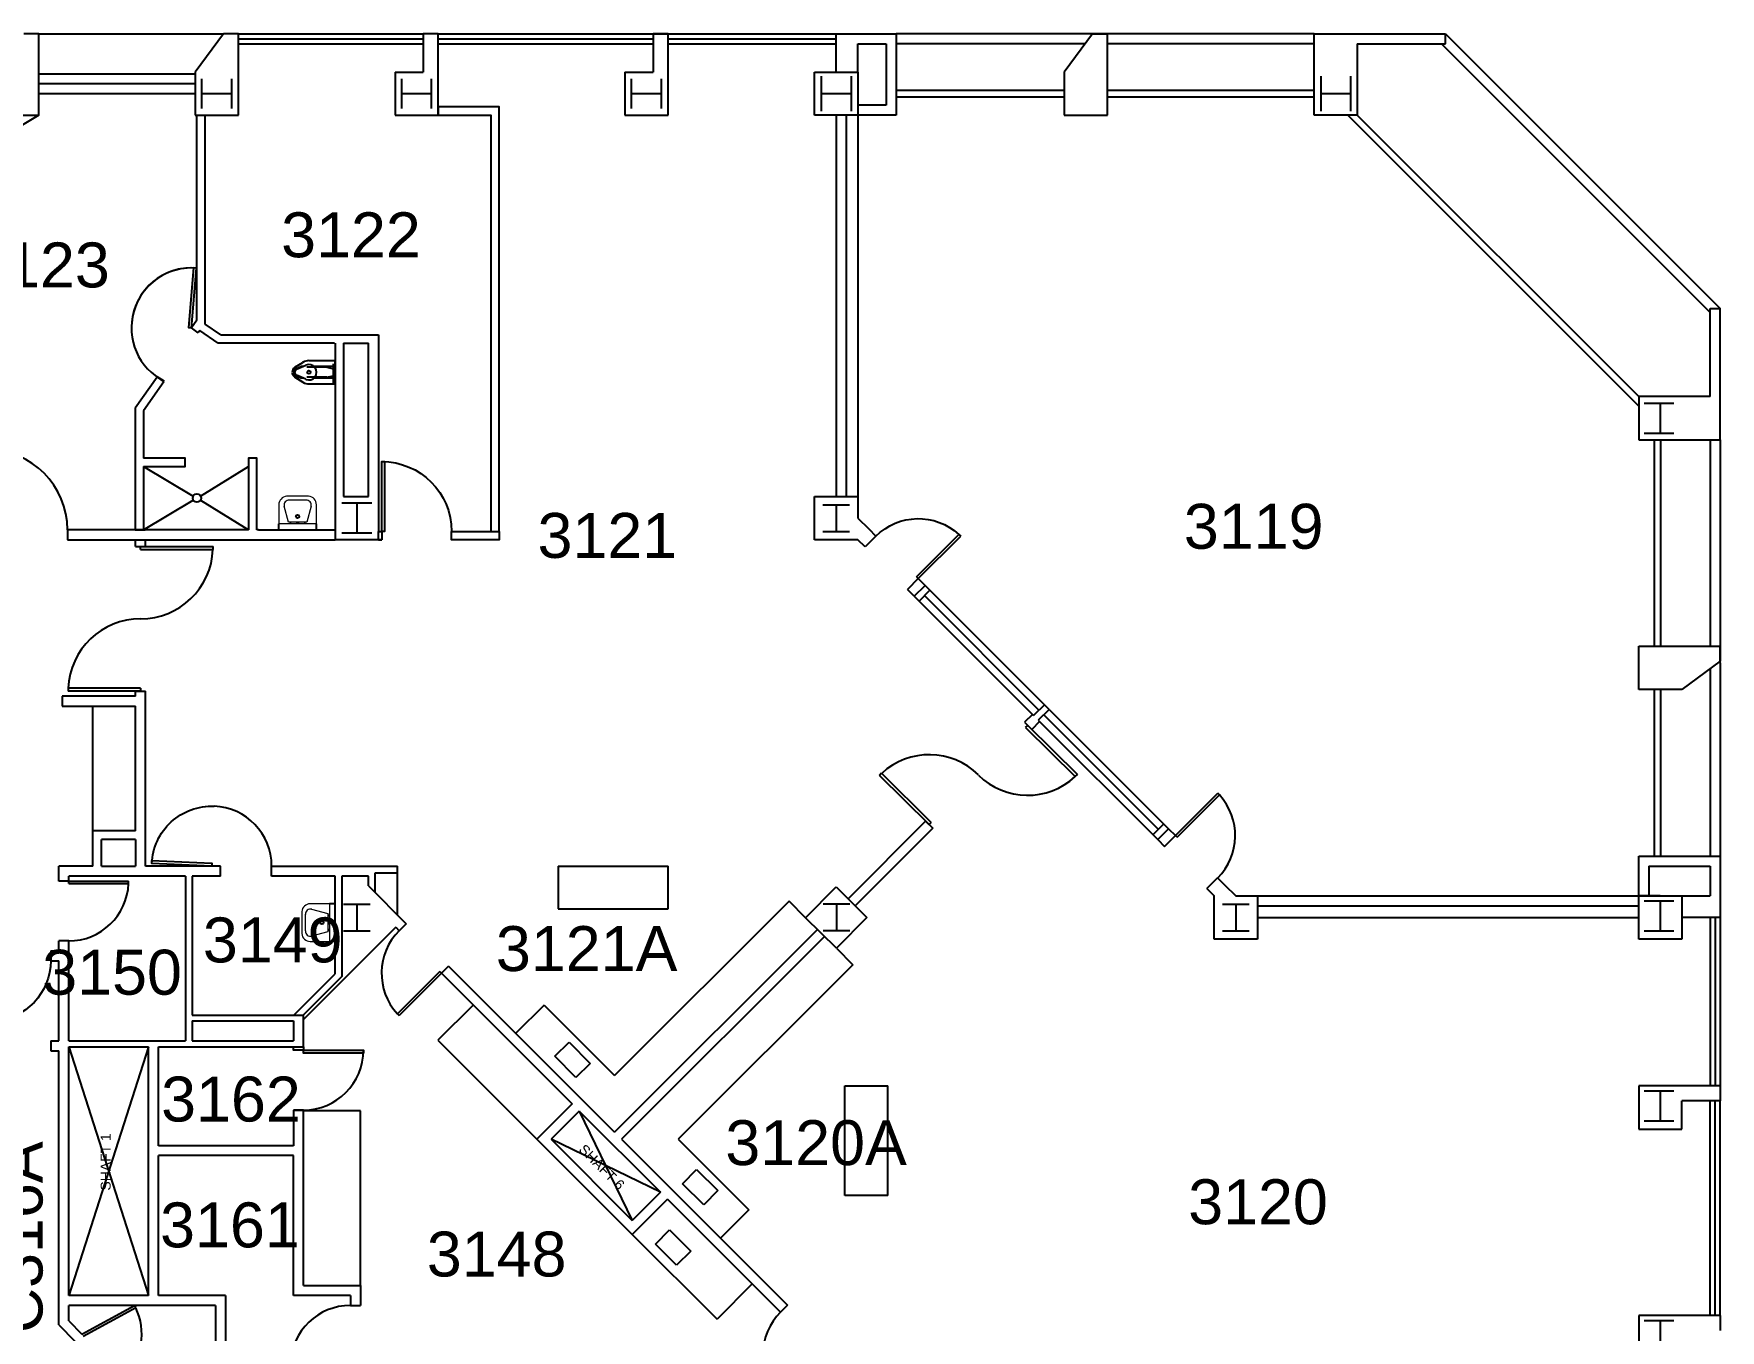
# Model space of a CAD drawing. Header units: inches. Extents: x -255 to 5932, y -1112 to 3109.
# Drawn here: x 4194 to 5208, y 2175 to 2954 of the extents above; entities that cross this region are included whole.
import ezdxf

# ---------------------------------------------------------------- set-up
doc = ezdxf.new("R2010")
doc.units = ezdxf.units.IN
doc.header["$LTSCALE"] = 48
doc.header["$MEASUREMENT"] = 0
doc.linetypes.add('HIDDEN', pattern=[0.375, 0.25, -0.125])
doc.layers.get('0').update_dxf_attribs({"linetype": 'CONTINUOUS'})
for name, color, linetype in [('A-ANNO-RNUM', 4, 'CONTINUOUS'), ('A-ANNO-TEXT', 4, 'CONTINUOUS'), ('A-DOOR', 2, 'CONTINUOUS'), ('A-Door-New', 2, 'CONTINUOUS'), ('A-DOOR-REFERENCE', 2, 'CONTINUOUS'), ('A-FLOR-CASE', 3, 'CONTINUOUS'), ('A-Flor-Case-Rebuild', 5, 'CONTINUOUS'), ('A-Flor-Fixt-New', 2, 'CONTINUOUS'), ('A-FLOR-HRAL', 1, 'CONTINUOUS'), ('A-FLOR-PFIX', 2, 'CONTINUOUS'), ('A-GLAZ', 2, 'CONTINUOUS'), ('A-GLAZ-SILL', 1, 'CONTINUOUS'), ('A-ROOF-MED', 3, 'CONTINUOUS'), ('A-ROOF-THIN', 1, 'CONTINUOUS'), ('A-SHAFT', 1, 'CONTINUOUS'), ('A-WALL-FULL', 6, 'CONTINUOUS'), ('A-Wall-New', 5, 'CONTINUOUS'), ('S-COLS', 5, 'CONTINUOUS')]:
    doc.layers.add(name, color=color, linetype=linetype)
doc.layers.get('0').freeze()
doc.styles.add('ARIAL', font='arial.ttf')

# ---------------------------------------------------------------- blocks, each defined once
blk = doc.blocks.new('DOOR36')
for p, q in [((-1.48, 0), (0, 0)), ((-1.48, 0), (-1.48, -36)), ((0, 0), (0, -36)), ((-1.48, -36), (0, -36))]:
    blk.add_line(p, q)
blk.add_arc((0, 0), 36, 180, 267.64009)
blk = doc.blocks.new('*U34')
for p, q in [((0, 0), (0, 0)), ((-36, 0), (-36, 0))]:
    blk.add_line(p, q)
blk.add_lwpolyline([(0, 0), (0, 36), (-1.75, 36), (-1.75, 0)], close=True)
blk.add_arc((0, 0), 36, 90, 180)
blk = doc.blocks.new('*U32')
for p, q in [((0, 0), (0, -6)), ((48, 0), (48, -6))]:
    blk.add_line(p, q)
blk.add_lwpolyline([(0, 0), (0, 48), (1.75, 48), (1.75, 0)], close=True)
blk.add_arc((0, 0), 48, 0, 90)
blk = doc.blocks.new('*U33')
for p, q in [((0, 0), (0, 0)), ((42, 0), (42, 0))]:
    blk.add_line(p, q)
blk.add_lwpolyline([(0, 0), (0, -42), (1.75, -42), (1.75, 0)], close=True)
blk.add_arc((0, 0), 42, 270, 0)
blk = doc.blocks.new('ASETWS-1490-FM_Toilet-Willoughby-1490-ASETWS-FM-BS-HC - Plan')
for p, q in [((-3, 24.2), (-6, 19.3)), ((-6, 19.3), (-3, 24.2)), ((-4.2, 17.6), (-1.8, 23.1)), ((-4.2, 17.6), (-1.8, 23.1)), ((1.8, 23.1), (4.2, 17.6)), ((1.8, 23.1), (4.2, 17.6)), ((3, 24.2), (5.9, 19.4)), ((-7, 15.7), (-7, 0)), ((7, 15.7), (7, 0)), ((-7, 0), (7, 0)), ((7, 0), (-7, 0))]:
    blk.add_line(p, q)
at = {"linetype": 'HIDDEN'}
for p, q in [((-3.5, 20.5), (-2.3, 23.3)), ((-3.5, 1), (-3.5, 20.5)), ((-3, 5), (-3, 21.6)), ((2.3, 23.3), (3.5, 20.5)), ((3, 5), (3, 21.7)), ((3.5, 1), (3.5, 20.5)), ((-7, 1), (7, 1)), ((-3, 5), (-2.1, 1)), ((3, 5), (2.1, 1))]:
    blk.add_line(p, q, dxfattribs=at)
blk.add_circle((0, 15.7), 1)
for centre, radius, start, end in [((-0.1, 22.4), 3.37, 88.6512, 147.9309), ((0, 22.3), 2, 23.1467, 156.8533), ((0, 22.3), 2.02, 90.3305, 156.5228), ((-0.1, 22), 3.79, 35.6453, 88.6512), ((0, 22.3), 1.98, 22.8161, 90.3305), ((0, 15.7), 7, 149.123, 180), ((0, 15.7), 4.63, 156.5228, 23.4772), ((0, 15.7), 4.63, 156.5228, 23.4772), ((0, 15.7), 7, 360, 32.0847), ((0, 15.7), 7, 360, 30.877)]:
    blk.add_arc(centre, radius, start, end)
blk.add_arc((0, 22.3), 2.5, 23.1467, 156.8533, dxfattribs=at)
blk = doc.blocks.new('Rwbl2320-Behavioral Health Lavatory - Plan')
at = {"lineweight": 18}
for p, q in [((-11.3, 15), (-11.3, 3.5)), ((-5.5, 4.5), (-8.1, 14.2)), ((0, 20.1), (-6.6, 20.1)), ((-5, 17.9), (0, 17.9)), ((6.6, 20.1), (0, 20.1)), ((0, 17.9), (5, 17.9)), ((8.1, 14.2), (5.5, 4.5)), ((11.3, 3.5), (11.3, 15)), ((11.3, 3.5), (-11.3, 3.5)), ((11.3, 3.5), (-11.3, 3.5)), ((0, 4.5), (-5.5, 4.5)), ((5.5, 4.5), (0, 4.5))]:
    blk.add_line(p, q, dxfattribs=at)
for p, q in [((-11.3, 0), (-11.3, 3.5)), ((-11.3, 0), (11.3, 0)), ((11.3, 0), (11.3, 3.5))]:
    blk.add_line(p, q)
blk.add_circle((0, 8), 1)
for centre, radius, start, end in [((-6.2, 15), 5.12, 94.2585, 180), ((-5.2, 14.9), 2.96, 85.5394, 195), ((5.2, 14.9), 2.96, 345, 94.4606), ((6.2, 15), 5.13, 0, 85.7415)]:
    blk.add_arc(centre, radius, start, end, dxfattribs=at)
for centre, radius in [((-4.3, 3.5), 0.25), ((0, 3.5), 0.75), ((4.3, 3.5), 0.25)]:
    blk.add_arc(centre, radius, 0, 180)
blk = doc.blocks.new('*U36')
for p, q in [((0, 0), (0, 0)), ((36, 0), (36, 0))]:
    blk.add_line(p, q)
blk.add_lwpolyline([(0, 0), (0, 36), (1.75, 36), (1.75, 0)], close=True)
blk.add_arc((0, 0), 36, 0, 90)
blk = doc.blocks.new('*U35')
for p, q in [((0, 0), (0, 0)), ((36, 0), (36, 0))]:
    blk.add_line(p, q)
blk.add_lwpolyline([(0, 0), (0, -36), (1.75, -36), (1.75, 0)], close=True)
blk.add_arc((0, 0), 36, 270, 0)

msp = doc.modelspace()

# ---------------------------------------------------------------- linework, layer by layer
at = {"layer": 'A-DOOR'}
msp.add_arc((4289.2, 2777.3), 36, 85.135, 242.9896, dxfattribs=at)
at = {"layer": 'A-Door-New'}
msp.add_arc((4301.4, 2454), 36, 0, 87.595, dxfattribs=at)
at = {"layer": 'A-DOOR-REFERENCE'}
for p, q in [((4223.4, 2172.8), (4255.1, 2190)), ((4224.1, 2171.5), (4255.8, 2188.7)), ((4255.8, 2188.7), (4255.1, 2190))]:
    msp.add_line(p, q, dxfattribs=at)
msp.add_arc((4223.4, 2172.8), 36, 315, 26.0696, dxfattribs=at)
at = {"layer": 'A-FLOR-CASE'}
for p, q in [((4230, 2454), (4230, 2550)), ((4509.5, 2454), (4509.5, 2428.2)), ((4509.5, 2454), (4575.5, 2454)), ((4575.5, 2428.2), (4575.5, 2454)), ((4648.2, 2432.9), (4543.4, 2328.1)), ((4658.1, 2422.9), (4648.2, 2432.9)), ((4509.5, 2428.2), (4575.5, 2428.2)), ((4676.6, 2404.6), (4686.4, 2394.7)), ((4686.4, 2394.7), (4581.6, 2289.9)), ((4458.5, 2370.5), (4437.3, 2349.3)), ((4501, 2370.5), (4484, 2353.5)), ((4501, 2370.5), (4543.4, 2328.1)), ((4437.3, 2349.3), (4496.7, 2289.9)), ((4681.7, 2322), (4707.5, 2322)), ((4681.7, 2256), (4681.7, 2322)), ((4707.5, 2256), (4707.5, 2322)), ((4390.7, 2307), (4356.5, 2307)), ((4390.7, 2202), (4390.7, 2307)), ((4581.6, 2289.9), (4624, 2247.5)), ((4707.5, 2256), (4681.7, 2256)), ((4624, 2247.5), (4607, 2230.5)), ((4554, 2232.6), (4604.9, 2181.7)), ((4626.1, 2202.9), (4604.9, 2181.7))]:
    msp.add_line(p, q, dxfattribs=at)
at = {"layer": 'A-Flor-Case-Rebuild'}
msp.add_line((4230, 2475.2), (4230, 2550), dxfattribs=at)
at = {"layer": 'A-Flor-Fixt-New'}
for p, q in [((4260.5, 2694), (4290.3, 2676.2)), ((4294.7, 2676.2), (4323.5, 2694)), ((4260.5, 2656), (4290.3, 2673.8)), ((4294.6, 2673.7), (4323.5, 2656))]:
    msp.add_line(p, q, dxfattribs=at)
msp.add_circle((4292.5, 2675), 2.5, dxfattribs=at)
at = {"layer": 'A-FLOR-HRAL'}
for p, q in [((4712.5, 2920), (4813.5, 2920)), ((4839.5, 2920), (4963.5, 2920)), ((4712.5, 2916), (4813.5, 2916)), ((4839.5, 2916), (4963.5, 2916)), ((4983.8, 2905), (5158.5, 2730.3)), ((4989.5, 2905), (5158.5, 2736)), ((5167.7, 2710), (5167.7, 2586)), ((5171.7, 2710), (5171.7, 2586)), ((5167.7, 2560), (5167.7, 2460)), ((5171.7, 2560), (5171.7, 2460))]:
    msp.add_line(p, q, dxfattribs=at)
at = {"layer": 'A-FLOR-PFIX'}
for p, q in [((4507.5, 2339.7), (4516.1, 2348.2)), ((4516.1, 2348.2), (4528.7, 2335.3)), ((4520.2, 2326.9), (4507.5, 2339.7)), ((4528.7, 2335.3), (4520.2, 2326.9)), ((4584.1, 2263.1), (4592.5, 2271.7)), ((4592.5, 2271.7), (4605.3, 2259)), ((4596.9, 2250.5), (4584.1, 2263.1)), ((4605.3, 2259), (4596.9, 2250.5)), ((4567.9, 2226.9), (4576.4, 2235.4)), ((4576.4, 2235.4), (4589.1, 2222.6)), ((4580.6, 2214.2), (4567.9, 2226.9)), ((4589.1, 2222.6), (4580.6, 2214.2))]:
    msp.add_line(p, q, dxfattribs=at)
at = {"layer": 'A-GLAZ'}
for p, q in [((4317.5, 2951), (4428.5, 2951)), ((4437.5, 2951), (4566.5, 2951)), ((4575.5, 2951), (4676.5, 2951)), ((4197.5, 2924), (4291.5, 2924)), ((4682.5, 2905), (4682.5, 2676)), ((4729.5, 2616.5), (4798.3, 2547.7)), ((4801.2, 2544.8), (4870, 2476)), ((4929.5, 2430), (5158.5, 2430)), ((5204.5, 2423), (5204.5, 2322)), ((5204.5, 2184), (5204.5, 2313))]:
    msp.add_line(p, q, dxfattribs=at)
at = {"layer": 'A-GLAZ-SILL'}
for p, q in [((4317.5, 2954), (4428.5, 2954)), ((4317.5, 2948), (4428.5, 2948)), ((4437.5, 2954), (4566.5, 2954)), ((4437.5, 2948), (4566.5, 2948)), ((4575.5, 2954), (4676.5, 2954)), ((4575.5, 2948), (4676.5, 2948)), ((4197.5, 2930), (4291.5, 2930)), ((4197.5, 2918), (4291.5, 2918)), ((4676.5, 2905), (4676.5, 2676)), ((4689.5, 2905), (4689.5, 2676)), ((4723.4, 2616.1), (4729.9, 2622.6)), ((4723.4, 2616.1), (4795.1, 2544.4)), ((4726.3, 2613.2), (4732.8, 2619.7)), ((4729.9, 2622.6), (4801.6, 2550.9)), ((4801.6, 2550.9), (4795.1, 2544.4)), ((4804.4, 2548.1), (4797.9, 2541.6)), ((4804.4, 2548.1), (4876.1, 2476.4)), ((4797.9, 2541.6), (4869.6, 2469.9)), ((4866.7, 2472.8), (4873.2, 2479.3)), ((4869.6, 2469.9), (4876.1, 2476.4)), ((4929.5, 2436), (5158.5, 2436)), ((4929.5, 2423), (5158.5, 2423)), ((5201.5, 2423), (5201.5, 2322)), ((5207.5, 2427), (5207.5, 2322)), ((5201.5, 2184), (5201.5, 2313)), ((5207.5, 2184), (5207.5, 2313))]:
    msp.add_line(p, q, dxfattribs=at)
at = {"layer": 'A-ROOF-MED'}
for p, q in [((4830.5, 2954), (4712.5, 2954)), ((4963.5, 2954), (4839.5, 2954)), ((5042.5, 2954), (5207.5, 2789)), ((5207.5, 2710), (5207.5, 2586)), ((5207.5, 2576), (5207.5, 2460))]:
    msp.add_line(p, q, dxfattribs=at)
at = {"layer": 'A-ROOF-THIN'}
for p, q in [((4826.1, 2948), (4712.5, 2948)), ((4963.5, 2948), (4839.5, 2948)), ((5040, 2948), (5201.5, 2786.5)), ((5201.5, 2710), (5201.5, 2586)), ((5201.5, 2572.6), (5201.5, 2460))]:
    msp.add_line(p, q, dxfattribs=at)
at = {"layer": 'A-SHAFT'}
for p, q in [((4263.5, 2345.4), (4215.5, 2196)), ((4215.5, 2345.4), (4263.5, 2196)), ((4522.2, 2306.8), (4554, 2241.1)), ((4571, 2258.1), (4505.2, 2289.9))]:
    msp.add_line(p, q, dxfattribs=at)
at = {"layer": 'A-WALL-FULL'}
for p, q in [((4197.5, 2954), (4188.5, 2954)), ((4197.5, 2954), (4308.5, 2954)), ((4197.5, 2905), (4197.5, 2954)), ((4308.5, 2954), (4291.5, 2931)), ((4317.5, 2954), (4308.5, 2954)), ((4317.5, 2905), (4317.5, 2954)), ((4437.5, 2954), (4428.5, 2954)), ((4428.5, 2954), (4428.5, 2931)), ((4437.5, 2954), (4428.5, 2954)), ((4437.5, 2905), (4437.5, 2954)), ((4566.5, 2954), (4575.5, 2954)), ((4566.5, 2954), (4566.5, 2931)), ((4575.5, 2954), (4566.5, 2954)), ((4575.5, 2905), (4575.5, 2954)), ((4676.5, 2954), (4712.5, 2954)), ((4676.5, 2931), (4676.5, 2954)), ((4689.5, 2948), (4706.5, 2948)), ((4689.5, 2931), (4689.5, 2948)), ((4706.5, 2948), (4706.5, 2911)), ((4712.5, 2954), (4712.5, 2905)), ((4830.5, 2954), (4813.5, 2931)), ((4839.5, 2954), (4830.5, 2954)), ((4830.5, 2954), (4839.5, 2954)), ((4839.5, 2905), (4839.5, 2954)), ((4963.5, 2905), (4963.5, 2954)), ((4963.5, 2954), (5042.5, 2954)), ((4989.5, 2948), (5042.5, 2948)), ((4989.5, 2948), (4989.5, 2905)), ((5042.5, 2948), (5042.5, 2954)), ((4291.5, 2931), (4291.5, 2905)), ((4411.5, 2931), (4428.5, 2931)), ((4411.5, 2931), (4411.5, 2905)), ((4549.5, 2931), (4566.5, 2931)), ((4549.5, 2931), (4549.5, 2905)), ((4663.5, 2931), (4689.5, 2931)), ((4663.5, 2905), (4663.5, 2931)), ((4689.5, 2931), (4689.5, 2905)), ((4813.5, 2931), (4813.5, 2905)), ((4706.5, 2911), (4689.5, 2911)), ((4197.5, 2905), (4141.5, 2871.5)), ((4171.5, 2905), (4197.5, 2905)), ((4291.5, 2905), (4317.5, 2905)), ((4292.5, 2782), (4292.5, 2905)), ((4297.5, 2779.6), (4297.5, 2905)), ((4411.5, 2905), (4437.5, 2905)), ((4549.5, 2905), (4575.5, 2905)), ((4689.5, 2905), (4663.5, 2905)), ((4712.5, 2905), (4689.5, 2905)), ((4813.5, 2905), (4839.5, 2905)), ((4989.5, 2905), (4963.5, 2905)), ((5201.5, 2789), (5207.5, 2789)), ((5201.5, 2736), (5201.5, 2789)), ((5207.5, 2710), (5207.5, 2789)), ((4292.5, 2782), (4289.2, 2777.3)), ((4293.3, 2774.4), (4289.2, 2777.3)), ((4294.3, 2775.8), (4293.3, 2774.4)), ((4305.3, 2768.1), (4294.3, 2775.8)), ((4306.9, 2773.1), (4297.5, 2779.6)), ((4375.1, 2768.1), (4305.3, 2768.1)), ((4306.9, 2773.1), (4401.5, 2773.1)), ((4375.5, 2768.1), (4375.5, 2650)), ((4380.5, 2768.1), (4380.5, 2676)), ((4380.5, 2768.1), (4395.5, 2768.1)), ((4395.5, 2676), (4395.5, 2768.1)), ((4401.5, 2773.1), (4401.5, 2655)), ((4268.6, 2747.7), (4255.5, 2729)), ((4272.7, 2744.8), (4260.5, 2727.5)), ((5158.5, 2736), (5158.5, 2710)), ((5201.5, 2736), (5158.5, 2736)), ((4255.5, 2729), (4255.5, 2656)), ((4260.5, 2727.5), (4260.5, 2699)), ((5158.5, 2710), (5207.5, 2710)), ((4260.5, 2694), (4260.5, 2656)), ((4380.5, 2676), (4395.5, 2676)), ((4663.5, 2650), (4663.5, 2676)), ((4663.5, 2676), (4689.5, 2676)), ((4689.5, 2676), (4689.5, 2663)), ((4214.8, 2656), (4214.8, 2650)), ((4323.5, 2656), (4214.8, 2656)), ((4329.5, 2656), (4328.5, 2656)), ((4329.5, 2656), (4375.5, 2656)), ((4401.5, 2655), (4403.5, 2655)), ((4401.5, 2650), (4401.5, 2655)), ((4403.5, 2655), (4403.5, 2650)), ((4689.5, 2663), (4696, 2656.5)), ((4696, 2656.5), (4700.3, 2652.2)), ((4214.8, 2650), (4375.5, 2650)), ((4255.7, 2646), (4255.7, 2650)), ((4255.7, 2646), (4261.7, 2646)), ((4261.7, 2646), (4261.7, 2650)), ((4401.5, 2650), (4375.5, 2650)), ((4403.5, 2650), (4401.5, 2650)), ((4689.5, 2650), (4663.5, 2650)), ((4693.8, 2645.7), (4689.5, 2650)), ((4725.8, 2626.7), (4729.9, 2622.6)), ((4723.4, 2616.1), (4719.3, 2620.2)), ((4723.4, 2616.1), (4729.9, 2622.6)), ((5158.5, 2586), (5207.5, 2586)), ((5158.5, 2560), (5158.5, 2586)), ((5207.5, 2586), (5207.5, 2577)), ((5207.5, 2577), (5207.5, 2586)), ((5207.5, 2576), (5207.5, 2586)), ((5207.5, 2577), (5184.5, 2560)), ((4211.5, 2556), (4211.5, 2550)), ((4255.7, 2556), (4211.5, 2556)), ((4255.7, 2556), (4255.7, 2559)), ((4255.7, 2559), (4261.7, 2559)), ((4261.7, 2454), (4261.7, 2559)), ((5184.5, 2560), (5158.5, 2560)), ((4211.5, 2550), (4255.7, 2550)), ((4255.7, 2475.2), (4255.7, 2550)), ((4794.4, 2545.1), (4789.6, 2540.4)), ((4795.1, 2544.4), (4794.4, 2545.1)), ((4801.6, 2550.9), (4795.1, 2544.4)), ((4804.4, 2548.1), (4797.9, 2541.6)), ((4804.4, 2548.1), (4801.6, 2550.9)), ((4789.6, 2540.4), (4793.9, 2536.1)), ((4798.6, 2540.9), (4793.9, 2536.1)), ((4797.9, 2541.6), (4798.6, 2540.9)), ((4230, 2454), (4230, 2475.2)), ((4255.7, 2475.2), (4230, 2475.2)), ((4730.2, 2481), (4683.6, 2434.3)), ((4734.5, 2476.8), (4687.8, 2430.1)), ((4730.2, 2481), (4734.5, 2476.8)), ((4869.6, 2469.9), (4876.1, 2476.4)), ((4873.7, 2465.8), (4880.2, 2472.3)), ((4876.1, 2476.4), (4880.2, 2472.3)), ((4235.2, 2454), (4235.2, 2470)), ((4255.7, 2470), (4235.2, 2470)), ((4255.7, 2470), (4255.7, 2454)), ((4869.6, 2469.9), (4873.7, 2465.8)), ((4209.5, 2445), (4209.5, 2454)), ((4230, 2454), (4209.5, 2454)), ((4235.2, 2454), (4255.7, 2454)), ((4306.7, 2454), (4261.7, 2454)), ((4306.7, 2448), (4306.7, 2454)), ((4337.4, 2454), (4412.9, 2454)), ((4337.4, 2448), (4337.4, 2454)), ((4412.9, 2424.6), (4412.9, 2454)), ((5158.5, 2460), (5207.5, 2460)), ((5158.5, 2423), (5158.5, 2460)), ((5164.5, 2454), (5164.5, 2436)), ((5164.5, 2454), (5201.5, 2454)), ((5201.5, 2454), (5201.5, 2436)), ((5207.5, 2460), (5207.5, 2423)), ((4215.5, 2445), (4209.5, 2445)), ((4215.5, 2445), (4215.5, 2448)), ((4285.7, 2448), (4215.5, 2448)), ((4285.7, 2448), (4285.7, 2348.9)), ((4306.7, 2448), (4289.7, 2448)), ((4289.7, 2448), (4289.7, 2364.4)), ((4375.6, 2448), (4337.4, 2448)), ((4375.6, 2389.3), (4375.6, 2448)), ((4395.5, 2448), (4379.6, 2448)), ((4379.6, 2448), (4379.6, 2387.6)), ((4395.5, 2442), (4395.5, 2448)), ((4395.5, 2442), (4418.2, 2419.3)), ((4399.5, 2438), (4399.5, 2450)), ((4399.5, 2450), (4412.9, 2450)), ((4899.1, 2440.4), (4905.6, 2446.9)), ((4905.6, 2446.9), (4910, 2442.5)), ((4910, 2442.5), (4916.5, 2436)), ((4899.1, 2440.4), (4903.5, 2436)), ((4903.5, 2410), (4903.5, 2436)), ((4916.5, 2436), (4929.5, 2436)), ((4929.5, 2436), (4929.5, 2410)), ((5158.5, 2436), (5184.5, 2436)), ((5158.5, 2410), (5158.5, 2436)), ((5184.5, 2436), (5201.5, 2436)), ((5184.5, 2436), (5184.5, 2410)), ((5207.5, 2423), (5184.5, 2423)), ((4411.9, 2417.2), (4356.5, 2361.8)), ((4411.9, 2417.2), (4414, 2415)), ((4418.2, 2419.3), (4414, 2415)), ((4665.2, 2415.9), (4543.4, 2294.1)), ((4669.4, 2411.7), (4547.6, 2289.9)), ((4204.7, 2403), (4209.5, 2403)), ((4204.7, 2403), (4204.7, 2397)), ((4209.5, 2403), (4209.5, 2409)), ((4215.5, 2409), (4209.5, 2409)), ((4215.5, 2348.9), (4215.5, 2409)), ((4929.5, 2410), (4903.5, 2410)), ((5184.5, 2410), (5158.5, 2410)), ((4204.7, 2397), (4209.5, 2397)), ((4209.5, 2349), (4209.5, 2397)), ((4443.7, 2393.8), (4439.4, 2389.6)), ((4443.7, 2393.8), (4543.4, 2294.1)), ((4350.7, 2364.4), (4375.6, 2389.3)), ((4379.6, 2387.6), (4356.3, 2364.4)), ((4439.4, 2389.6), (4517.9, 2311.1)), ((4289.7, 2364.4), (4356.5, 2364.4)), ((4289.7, 2360.9), (4350.5, 2360.9)), ((4289.7, 2360.9), (4289.7, 2348.9)), ((4350.5, 2360.9), (4350.5, 2348.9)), ((4356.5, 2345.4), (4356.5, 2364.4)), ((4204.7, 2349), (4209.5, 2349)), ((4204.7, 2349), (4204.7, 2343)), ((4204.7, 2343), (4209.5, 2343)), ((4209.5, 2178.3), (4209.5, 2343)), ((4215.5, 2348.9), (4285.7, 2348.9)), ((4215.5, 2196), (4215.5, 2345.4)), ((4215.5, 2345.4), (4263.5, 2345.4)), ((4263.5, 2196), (4263.5, 2345.4)), ((4269.5, 2286), (4269.5, 2345.4)), ((4269.5, 2345.4), (4350.5, 2345.4)), ((4289.7, 2348.9), (4350.5, 2348.9)), ((5158.5, 2322), (5158.5, 2296)), ((5207.5, 2322), (5158.5, 2322)), ((5207.5, 2322), (5207.5, 2313)), ((4517.9, 2311.1), (4496.7, 2289.9)), ((5207.5, 2313), (5184.5, 2313)), ((5184.5, 2296), (5184.5, 2313)), ((4350.5, 2307.4), (4356.5, 2307.4)), ((4356.5, 2307.4), (4350.5, 2307.4)), ((4350.5, 2307.4), (4350.5, 2286)), ((4356.5, 2286), (4356.5, 2307.4)), ((4522.2, 2306.8), (4505.2, 2289.9)), ((4522.2, 2306.8), (4571, 2258.1)), ((4496.7, 2289.9), (4554, 2232.6)), ((4505.2, 2289.9), (4554, 2241.1)), ((4547.6, 2289.9), (4647.3, 2190.2)), ((5158.5, 2296), (5184.5, 2296)), ((4350.5, 2286), (4269.5, 2286)), ((4350.5, 2280), (4269.5, 2280)), ((4269.5, 2196), (4269.5, 2280)), ((4350.5, 2196), (4350.5, 2280)), ((4356.5, 2202), (4356.5, 2286)), ((4571, 2258.1), (4554, 2241.1)), ((4575.2, 2253.8), (4554, 2232.6)), ((4575.2, 2253.8), (4643.1, 2185.9)), ((4356.5, 2202), (4390.7, 2202)), ((4390.7, 2202), (4390.7, 2190)), ((4263.5, 2196), (4215.5, 2196)), ((4303.7, 2190), (4215.5, 2190)), ((4215.5, 2180.8), (4215.5, 2190)), ((4309.7, 2196), (4269.5, 2196)), ((4303.7, 2190), (4303.7, 2138.5)), ((4309.7, 2196), (4309.7, 2136)), ((4384.7, 2196), (4350.5, 2196)), ((4384.7, 2196), (4384.7, 2190)), ((4384.7, 2190), (4390.7, 2190)), ((4647.3, 2190.2), (4643.1, 2185.9)), ((4209.5, 2178.3), (4219.2, 2168.6)), ((4215.5, 2180.8), (4223.4, 2172.8)), ((5158.5, 2184), (5158.5, 2153)), ((5207.5, 2184), (5158.5, 2184)), ((5207.5, 2184), (5207.5, 2175))]:
    msp.add_line(p, q, dxfattribs=at)
for points in [[(4469, 2655), (4474, 2655), (4474, 2899), (4474, 2905), (4474, 2910), (4437.5, 2910), (4437.5, 2905), (4463.2, 2905), (4469, 2905)], [(4445.5, 2655), (4474, 2655), (4474, 2650), (4445.5, 2650)], [(4356.5, 2343.4), (4350.5, 2343.4), (4350.5, 2345.4), (4356.5, 2345.4)]]:
    msp.add_lwpolyline(points, close=True, dxfattribs=at)
for points in [[(4268.6, 2747.7), (4272.7, 2744.8)], [(4260.5, 2694), (4285.5, 2694), (4285.5, 2699), (4260.5, 2699)], [(4328.5, 2656), (4328.5, 2699), (4323.5, 2699), (4323.5, 2692), (4323.5, 2692), (4323.5, 2656)], [(4700.3, 2652.2), (4693.8, 2645.7)], [(4725.8, 2626.7), (4719.3, 2620.2)]]:
    msp.add_lwpolyline(points, dxfattribs=at)
at = {"layer": 'A-Wall-New'}
for p, q in [((4272.9, 2745.2), (4268.6, 2747.8)), ((4255.5, 2656), (4261.5, 2656)), ((4401.5, 2650), (4403.5, 2650))]:
    msp.add_line(p, q, dxfattribs=at)
at = {"layer": 'S-COLS'}
for p, q in [((4667.5, 2928.5), (4667.5, 2907.5)), ((4685.5, 2928.5), (4685.5, 2907.5)), ((4967.5, 2928.5), (4967.5, 2907.5)), ((4985.5, 2928.5), (4985.5, 2907.5)), ((4295.5, 2909), (4295.5, 2927)), ((4295.5, 2918), (4313.5, 2918)), ((4313.5, 2909), (4313.5, 2927)), ((4415.5, 2909), (4415.5, 2927)), ((4415.5, 2918), (4433.5, 2918)), ((4433.5, 2909), (4433.5, 2927)), ((4553.5, 2909), (4553.5, 2927)), ((4553.5, 2918), (4571.5, 2918)), ((4571.5, 2909), (4571.5, 2927)), ((4667.5, 2918), (4685.5, 2918)), ((4967.5, 2918), (4985.5, 2918)), ((5161.7, 2732), (5179.7, 2732)), ((5171.5, 2732), (5171.5, 2714)), ((5161.7, 2714), (5179.7, 2714)), ((4397.5, 2672), (4379.5, 2672)), ((4388.5, 2672), (4388.5, 2654)), ((4668.5, 2671), (4684.5, 2671)), ((4676.5, 2671), (4676.5, 2655)), ((4668.5, 2655), (4684.5, 2655)), ((4397.5, 2654), (4379.5, 2654)), ((4658.1, 2422.9), (4676.4, 2441.4)), ((4676.4, 2441.4), (4694.9, 2423.1)), ((4668.7, 2431.2), (4684.7, 2431.2)), ((4676.7, 2431.2), (4676.7, 2415.2)), ((5171.5, 2436), (5158.5, 2436)), ((5161.7, 2433), (5179.7, 2433)), ((5171.5, 2433), (5171.5, 2415)), ((4380.5, 2431), (4396.5, 2431)), ((4388.5, 2431), (4388.5, 2415)), ((4676.6, 2404.6), (4658.1, 2422.9)), ((4694.9, 2423.1), (4676.6, 2404.6)), ((4908.5, 2431), (4924.5, 2431)), ((4916.5, 2431), (4916.5, 2415)), ((4380.5, 2415), (4396.5, 2415)), ((4668.7, 2415.2), (4684.7, 2415.2)), ((4908.5, 2415), (4924.5, 2415)), ((5161.7, 2415), (5179.7, 2415)), ((5161.7, 2319), (5179.7, 2319)), ((5171.5, 2319), (5171.5, 2301)), ((5161.7, 2301), (5179.7, 2301)), ((5161.7, 2181), (5179.7, 2181)), ((5171.5, 2181), (5171.5, 2163))]:
    msp.add_line(p, q, dxfattribs=at)

# ---------------------------------------------------------------- block references
at = {"layer": 'A-DOOR'}
for name, p, rotation in [('*U34', (4289.2, 2777.3), 355.1432894219175), ('DOOR36', (4880.2, 2472.3), 135.0000305206327), ('DOOR36', (4215.5, 2445), 90.000030520658), ('DOOR36', (4439.4, 2389.6), 314.9999694793409), ('DOOR36', (4384.7, 2154), 269.9999694793415), ('DOOR36', (4668.5, 2160.5), 314.9999694793409)]:
    msp.add_blockref(name, p, dxfattribs=dict(at, rotation=rotation))
msp.add_blockref('*U32', (4166.8, 2656), dxfattribs=at)
at = {"layer": 'A-DOOR', "xscale": -1}
for name, p, rotation in [('*U33', (4403.5, 2655), 180), ('DOOR36', (4725.8, 2626.7), 135.0000305206605), ('DOOR36', (4168.7, 2397), 1.526032628262897e-05)]:
    msp.add_blockref(name, p, dxfattribs=dict(at, rotation=rotation))
at = {"layer": 'A-DOOR'}
for p, xscale, yscale, zscale, rotation in [((4258.7, 2646), 1.208333333333062, 1.208333333333062, 1.208333333333062, 90.00003310578039), ((4258.7, 2559), 1.208333333333126, 1.208333333333126, 1.208333333333126, 270.0000190848425), ((4732.4, 2478.9), 1.16666666666658, 1.16666666666658, 1.16666666666658, 225.2668444598506), ((4791.5, 2538.5), 1.166666666666409, 1.166666666666409, 1.166666666666409, 45.26683043882925)]:
    msp.add_blockref('DOOR36', p, dxfattribs=dict(at, xscale=xscale, yscale=yscale, zscale=zscale, rotation=rotation))
at = {"layer": 'A-Door-New', "xscale": -1, "rotation": 267.5950025148589}
msp.add_blockref('*U35', (4301.4, 2454), dxfattribs=at)
at = {"layer": 'A-Door-New', "rotation": 270}
msp.add_blockref('*U36', (4356.5, 2343.4), dxfattribs=at)
at = {"layer": 'A-Flor-Fixt-New', "rotation": 90}
for name, p in [('ASETWS-1490-FM_Toilet-Willoughby-1490-ASETWS-FM-BS-HC - Plan', (4375.5, 2750.6)), ('Rwbl2320-Behavioral Health Lavatory - Plan', (4375.6, 2420))]:
    msp.add_blockref(name, p, dxfattribs=at)
at = {"layer": 'A-Flor-Fixt-New'}
msp.add_blockref('Rwbl2320-Behavioral Health Lavatory - Plan', (4353, 2656), dxfattribs=at)

# ---------------------------------------------------------------- texts
at = {"layer": 'A-ANNO-RNUM', "style": 'ARIAL'}
for s, p in [('3122', (4343.1, 2819.7)), ('3123', (4156.3, 2801.6)), ('3121', (4497.1, 2639.1)), ('3119', (4885.3, 2644.6)), ('3149', (4296.1, 2396.1)), ('3121A', (4472.1, 2390.9)), ('3150', (4199.6, 2376.7)), ('3162', (4271, 2300.5)), ('3120A', (4609.9, 2274.3)), ('3120', (4887.9, 2238.8)), ('3161', (4270.4, 2224.9)), ('3148', (4430.6, 2207.4))]:
    msp.add_text(s, height=27, dxfattribs=at).set_placement(p)
msp.add_text('C316A', height=27, rotation=90, dxfattribs=at).set_placement((4199.8, 2173.3))
at = {"layer": 'A-ANNO-TEXT', "style": 'ARIAL'}
for s, rotation, p in [('SHAFT 1', 90, (4240.7, 2259)), ('SHAFT 6', 315.0693, (4521.4, 2283.2))]:
    msp.add_text(s, height=6, rotation=rotation, dxfattribs=at).set_placement(p)

doc.saveas('drawing.dxf')
